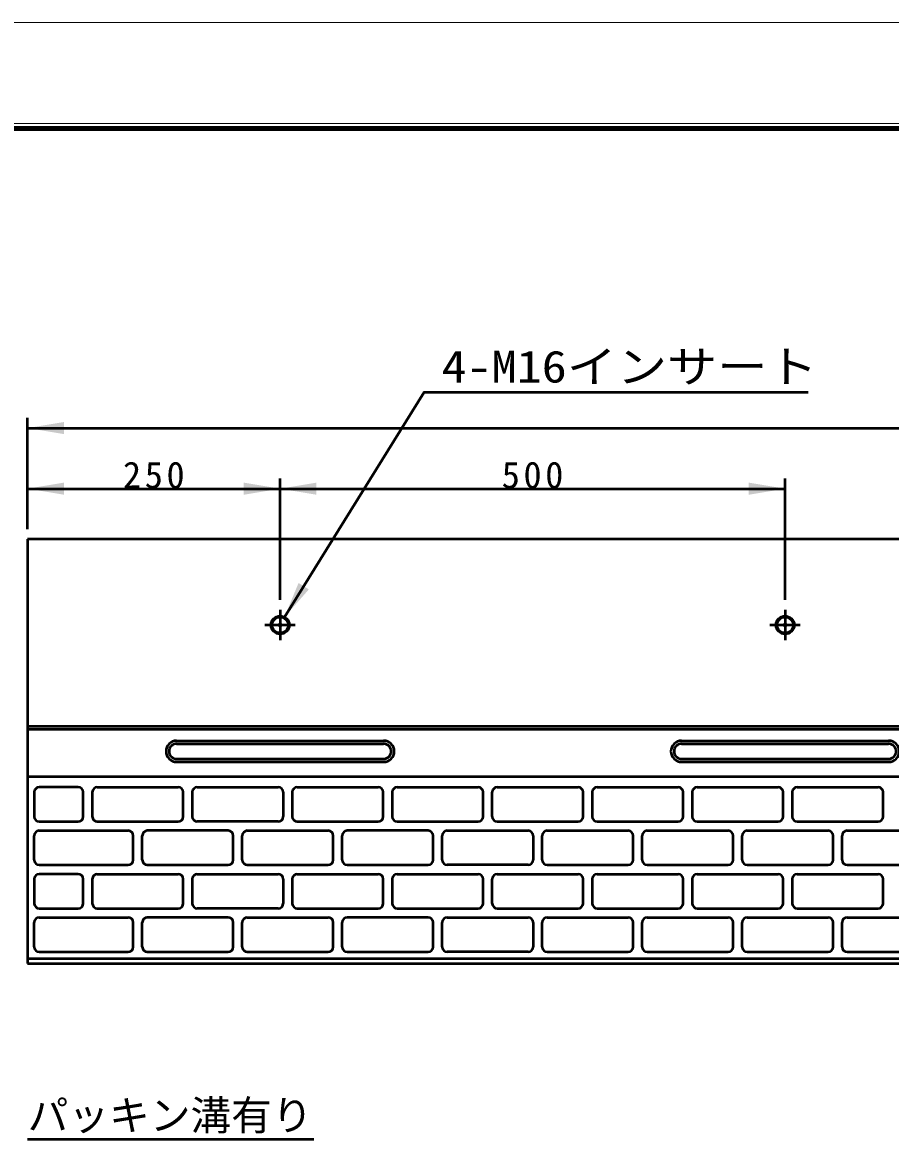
# Model space of a CAD drawing. Units: millimetres, scale not verified. Extents: x -2102 to 2102, y -1485 to 1485.
# Drawn here: x -193 to 667, y 367 to 1485 of the extents above; entities that cross this region are included whole.
import ezdxf
from ezdxf.enums import TextEntityAlignment as Align

# ---------------------------------------------------------------- set-up
doc = ezdxf.new("R2010")
doc.units = ezdxf.units.MM
doc.header["$LTSCALE"] = 5
doc.header["$PDMODE"] = 32
doc.header["$PDSIZE"] = 2.5
doc.linetypes.add('LONG_DASHED_DOTTED', pattern=[15.25, 12, -1.5, 0.25, -1.5])
doc.layers.add('0-0_V-nasSTD', color=7, linetype='Continuous', lineweight=35)
doc.layers.add('0-1_0', color=7, linetype='Continuous', lineweight=50)
doc.styles.add('ＭＳ ゴシック', font='')
doc.styles.get('ＭＳ ゴシック').set_extended_font_data('MS Gothic')

msp = doc.modelspace()

# ---------------------------------------------------------------- linework, layer by layer
at = {"layer": '0-0_V-nasSTD', "lineweight": 18}
for points in [[(-2102.5, -1485), (-2102.5, 1485), (2102.5, 1485), (2102.5, -1485)], [(-2002.5, -1385), (-2002.5, 1385), (2002.5, 1385), (2002.5, -1385)]]:
    msp.add_lwpolyline(points, close=True, dxfattribs=at)
at = {"layer": '0-0_V-nasSTD', "lineweight": 100}
msp.add_lwpolyline([(1997.5, -1380), (1997.5, 1380), (-1997.5, 1380)], dxfattribs=at)
at = {"layer": '0-0_V-nasSTD'}
for points in [[(-187.739, 1083.614), (-151.739, 1077.614), (-151.739, 1089.614)], [(-187.739, 1023.614), (-151.739, 1017.614), (-151.739, 1029.614)], [(26.261, 1017.614), (26.261, 1029.614), (62.261, 1023.614)], [(62.261, 1023.614), (98.261, 1017.614), (98.261, 1029.614)], [(526.261, 1017.614), (526.261, 1029.614), (562.261, 1023.614)], [(66.571, 896.515), (80.488, 930.254), (85.583, 927.085)], [(66.571, 896.515), (85.583, 927.085), (90.678, 923.917)]]:
    msp.add_solid(points, dxfattribs=at)
at = {"layer": '0-1_0'}
for p, q in [((-187.739, 983.614), (-187.739, 1093.614)), ((-187.739, 1083.614), (1812.261, 1083.614)), ((62.261, 913.614), (62.261, 1033.614)), ((562.261, 913.614), (562.261, 1033.614)), ((1812.261, 973.614), (-187.739, 973.614)), ((-187.739, 973.614), (-187.739, 553.614)), ((-187.739, 788.614), (812.261, 788.614)), ((-187.739, 785.614), (812.261, 785.614)), ((-40.239, 774.114), (164.761, 774.114)), ((459.761, 774.114), (664.761, 774.114)), ((-40.239, 771.114), (164.761, 771.114)), ((459.761, 771.114), (664.761, 771.114)), ((-40.239, 756.114), (164.761, 756.114)), ((-40.239, 753.114), (164.761, 753.114)), ((459.761, 756.114), (664.761, 756.114)), ((459.761, 753.114), (664.761, 753.114)), ((-187.739, 738.614), (812.261, 738.614)), ((-137.739, 728.114), (-176.239, 728.114)), ((-118.739, 728.114), (-38.739, 728.114)), ((-19.739, 728.114), (60.261, 728.114)), ((79.261, 728.114), (159.261, 728.114)), ((178.261, 728.114), (258.261, 728.114)), ((277.261, 728.114), (357.261, 728.114)), ((376.261, 728.114), (456.261, 728.114)), ((475.261, 728.114), (555.261, 728.114)), ((574.261, 728.114), (654.261, 728.114)), ((-181.239, 723.114), (-181.239, 699.114)), ((-132.739, 699.114), (-132.739, 723.114)), ((-123.739, 723.114), (-123.739, 699.114)), ((-33.739, 699.114), (-33.739, 723.114)), ((-24.739, 723.114), (-24.739, 699.114)), ((65.261, 723.114), (65.261, 699.114)), ((74.261, 723.114), (74.261, 699.114)), ((164.261, 699.114), (164.261, 723.114)), ((173.261, 723.114), (173.261, 699.114)), ((263.261, 699.114), (263.261, 723.114)), ((272.261, 699.114), (272.261, 723.114)), ((362.261, 699.114), (362.261, 723.114)), ((371.261, 723.114), (371.261, 699.114)), ((461.261, 699.114), (461.261, 723.114)), ((470.261, 723.114), (470.261, 699.114)), ((560.261, 699.114), (560.261, 723.114)), ((569.261, 723.114), (569.261, 699.114)), ((659.261, 699.114), (659.261, 723.114)), ((-176.239, 694.114), (-137.739, 694.114)), ((-118.739, 694.114), (-38.739, 694.114)), ((60.261, 694.114), (-19.739, 694.114)), ((79.261, 694.114), (159.261, 694.114)), ((178.261, 694.114), (258.261, 694.114)), ((277.261, 694.114), (357.261, 694.114)), ((376.261, 694.114), (456.261, 694.114)), ((475.261, 694.114), (555.261, 694.114)), ((574.261, 694.114), (654.261, 694.114)), ((-176.239, 685.114), (-88.239, 685.114)), ((10.761, 685.114), (-69.239, 685.114)), ((29.761, 685.114), (109.761, 685.114)), ((208.761, 685.114), (128.761, 685.114)), ((227.761, 685.114), (307.761, 685.114)), ((326.761, 685.114), (406.761, 685.114)), ((425.761, 685.114), (505.761, 685.114)), ((524.761, 685.114), (604.761, 685.114)), ((623.761, 685.114), (703.761, 685.114)), ((-181.239, 656.114), (-181.239, 680.114)), ((-83.239, 656.114), (-83.239, 680.114)), ((-74.239, 656.114), (-74.239, 680.114)), ((15.761, 656.114), (15.761, 680.114)), ((24.761, 656.114), (24.761, 680.114)), ((114.761, 656.114), (114.761, 680.114)), ((123.761, 656.114), (123.761, 680.114)), ((213.761, 656.114), (213.761, 680.114)), ((222.761, 656.114), (222.761, 680.114)), ((312.761, 680.114), (312.761, 656.114)), ((321.761, 656.114), (321.761, 680.114)), ((411.761, 656.114), (411.761, 680.114)), ((420.761, 656.114), (420.761, 680.114)), ((510.761, 656.114), (510.761, 680.114)), ((519.761, 656.114), (519.761, 680.114)), ((609.761, 656.114), (609.761, 680.114)), ((618.761, 656.114), (618.761, 680.114)), ((-176.239, 651.114), (-88.239, 651.114)), ((-69.239, 651.114), (10.761, 651.114)), ((29.761, 651.114), (109.761, 651.114)), ((128.761, 651.114), (208.761, 651.114)), ((307.761, 651.114), (227.761, 651.114)), ((326.761, 651.114), (406.761, 651.114)), ((425.761, 651.114), (505.761, 651.114)), ((524.761, 651.114), (604.761, 651.114)), ((623.761, 651.114), (703.761, 651.114)), ((-137.739, 642.114), (-176.239, 642.114)), ((-118.739, 642.114), (-38.739, 642.114)), ((-19.739, 642.114), (60.261, 642.114)), ((79.261, 642.114), (159.261, 642.114)), ((178.261, 642.114), (258.261, 642.114)), ((277.261, 642.114), (357.261, 642.114)), ((376.261, 642.114), (456.261, 642.114)), ((475.261, 642.114), (555.261, 642.114)), ((574.261, 642.114), (654.261, 642.114)), ((-181.239, 637.114), (-181.239, 613.114)), ((-132.739, 613.114), (-132.739, 637.114)), ((-123.739, 637.114), (-123.739, 613.114)), ((-33.739, 613.114), (-33.739, 637.114)), ((-24.739, 637.114), (-24.739, 613.114)), ((65.261, 637.114), (65.261, 613.114)), ((74.261, 637.114), (74.261, 613.114)), ((164.261, 613.114), (164.261, 637.114)), ((173.261, 637.114), (173.261, 613.114)), ((263.261, 613.114), (263.261, 637.114)), ((272.261, 613.114), (272.261, 637.114)), ((362.261, 613.114), (362.261, 637.114)), ((371.261, 637.114), (371.261, 613.114)), ((461.261, 613.114), (461.261, 637.114)), ((470.261, 637.114), (470.261, 613.114)), ((560.261, 613.114), (560.261, 637.114)), ((569.261, 637.114), (569.261, 613.114)), ((659.261, 613.114), (659.261, 637.114)), ((-176.239, 608.114), (-137.739, 608.114)), ((-118.739, 608.114), (-38.739, 608.114)), ((60.261, 608.114), (-19.739, 608.114)), ((79.261, 608.114), (159.261, 608.114)), ((178.261, 608.114), (258.261, 608.114)), ((277.261, 608.114), (357.261, 608.114)), ((376.261, 608.114), (456.261, 608.114)), ((475.261, 608.114), (555.261, 608.114)), ((574.261, 608.114), (654.261, 608.114)), ((-181.239, 570.114), (-181.239, 594.114)), ((-176.239, 599.114), (-88.239, 599.114)), ((-83.239, 570.114), (-83.239, 594.114)), ((-74.239, 570.114), (-74.239, 594.114)), ((10.761, 599.114), (-69.239, 599.114)), ((15.761, 570.114), (15.761, 594.114)), ((24.761, 570.114), (24.761, 594.114)), ((29.761, 599.114), (109.761, 599.114)), ((114.761, 570.114), (114.761, 594.114)), ((123.761, 570.114), (123.761, 594.114)), ((208.761, 599.114), (128.761, 599.114)), ((213.761, 570.114), (213.761, 594.114)), ((222.761, 570.114), (222.761, 594.114)), ((227.761, 599.114), (307.761, 599.114)), ((312.761, 594.114), (312.761, 570.114)), ((321.761, 570.114), (321.761, 594.114)), ((326.761, 599.114), (406.761, 599.114)), ((411.761, 570.114), (411.761, 594.114)), ((420.761, 570.114), (420.761, 594.114)), ((425.761, 599.114), (505.761, 599.114)), ((510.761, 570.114), (510.761, 594.114)), ((519.761, 570.114), (519.761, 594.114)), ((524.761, 599.114), (604.761, 599.114)), ((609.761, 570.114), (609.761, 594.114)), ((618.761, 570.114), (618.761, 594.114)), ((623.761, 599.114), (703.761, 599.114)), ((-176.239, 565.114), (-88.239, 565.114)), ((-69.239, 565.114), (10.761, 565.114)), ((29.761, 565.114), (109.761, 565.114)), ((128.761, 565.114), (208.761, 565.114)), ((307.761, 565.114), (227.761, 565.114)), ((326.761, 565.114), (406.761, 565.114)), ((425.761, 565.114), (505.761, 565.114)), ((524.761, 565.114), (604.761, 565.114)), ((623.761, 565.114), (703.761, 565.114)), ((-187.739, 558.614), (812.261, 558.614)), ((-187.739, 553.614), (1812.261, 553.614)), ((-187.739, 379.648), (95.469, 379.648))]:
    msp.add_line(p, q, dxfattribs=at)
at = {"layer": '0-1_0', "linetype": 'LONG_DASHED_DOTTED'}
for p, q in [((62.261, 903.614), (62.261, 873.614)), ((562.261, 903.614), (562.261, 873.614)), ((77.261, 888.614), (47.261, 888.614)), ((577.261, 888.614), (547.261, 888.614))]:
    msp.add_line(p, q, dxfattribs=at)
at = {"layer": '0-1_0'}
for points in [[(66.571, 896.515), (205.032, 1119.155), (585.032, 1119.155)], [(-187.739, 1023.614), (62.261, 1023.614), (562.261, 1023.614)]]:
    msp.add_lwpolyline(points, dxfattribs=at)
for centre, radius in [((62.261, 888.614), 9), ((62.261, 888.614), 8), ((562.261, 888.614), 9), ((562.261, 888.614), 8)]:
    msp.add_circle(centre, radius, dxfattribs=at)
for centre, radius, start, end in [((-40.239, 763.614), 10.5, 90, 270), ((164.761, 763.614), 10.5, 270, 90), ((459.761, 763.614), 10.5, 90, 270), ((664.761, 763.614), 10.5, 270, 90), ((-40.239, 763.614), 7.5, 90, 270), ((164.761, 763.614), 7.5, 270, 90), ((459.761, 763.614), 7.5, 90, 270), ((664.761, 763.614), 7.5, 270, 90), ((-176.239, 723.114), 5, 90, 180), ((-137.739, 723.114), 5, 0, 90), ((-118.739, 723.114), 5, 90, 180), ((-38.739, 723.114), 5, 0, 90), ((-19.739, 723.114), 5, 90, 180), ((60.261, 723.114), 5, 0, 90), ((79.261, 723.114), 5, 90, 180), ((159.261, 723.114), 5, 0, 90), ((178.261, 723.114), 5, 90, 180), ((258.261, 723.114), 5, 0, 90), ((277.261, 723.114), 5, 90, 180), ((357.261, 723.114), 5, 0, 90), ((376.261, 723.114), 5, 90, 180), ((456.261, 723.114), 5, 0, 90), ((475.261, 723.114), 5, 90, 180), ((555.261, 723.114), 5, 0, 90), ((574.261, 723.114), 5, 90, 180), ((654.261, 723.114), 5, 0, 90), ((-176.239, 699.114), 5, 180, 270), ((-137.739, 699.114), 5, 270, 0), ((-118.739, 699.114), 5, 180, 270), ((-38.739, 699.114), 5, 270, 0), ((-19.739, 699.114), 5, 180, 270), ((60.261, 699.114), 5, 270, 0), ((79.261, 699.114), 5, 180, 270), ((159.261, 699.114), 5, 270, 0), ((178.261, 699.114), 5, 180, 270), ((258.261, 699.114), 5, 270, 0), ((277.261, 699.114), 5, 180, 270), ((357.261, 699.114), 5, 270, 0), ((376.261, 699.114), 5, 180, 270), ((456.261, 699.114), 5, 270, 0), ((475.261, 699.114), 5, 180, 270), ((555.261, 699.114), 5, 270, 0), ((574.261, 699.114), 5, 180, 270), ((654.261, 699.114), 5, 270, 0), ((-176.239, 680.114), 5, 90, 180), ((-88.239, 680.114), 5, 0, 90), ((-69.239, 680.114), 5, 90, 180), ((10.761, 680.114), 5, 0, 90), ((29.761, 680.114), 5, 90, 180), ((109.761, 680.114), 5, 0, 90), ((128.761, 680.114), 5, 90, 180), ((208.761, 680.114), 5, 0, 90), ((227.761, 680.114), 5, 90, 180), ((307.761, 680.114), 5, 0, 90), ((326.761, 680.114), 5, 90, 180), ((406.761, 680.114), 5, 0, 90), ((425.761, 680.114), 5, 90, 180), ((505.761, 680.114), 5, 0, 90), ((524.761, 680.114), 5, 90, 180), ((604.761, 680.114), 5, 0, 90), ((623.761, 680.114), 5, 90, 180), ((-176.239, 656.114), 5, 180, 270), ((-88.239, 656.114), 5, 270, 0), ((-69.239, 656.114), 5, 180, 270), ((10.761, 656.114), 5, 270, 0), ((29.761, 656.114), 5, 180, 270), ((109.761, 656.114), 5, 270, 0), ((128.761, 656.114), 5, 180, 270), ((208.761, 656.114), 5, 270, 0), ((227.761, 656.114), 5, 180, 270), ((307.761, 656.114), 5, 270, 0), ((326.761, 656.114), 5, 180, 270), ((406.761, 656.114), 5, 270, 0), ((425.761, 656.114), 5, 180, 270), ((505.761, 656.114), 5, 270, 0), ((524.761, 656.114), 5, 180, 270), ((604.761, 656.114), 5, 270, 0), ((623.761, 656.114), 5, 180, 270), ((-176.239, 637.114), 5, 90, 180), ((-137.739, 637.114), 5, 0, 90), ((-118.739, 637.114), 5, 90, 180), ((-38.739, 637.114), 5, 0, 90), ((-19.739, 637.114), 5, 90, 180), ((60.261, 637.114), 5, 0, 90), ((79.261, 637.114), 5, 90, 180), ((159.261, 637.114), 5, 0, 90), ((178.261, 637.114), 5, 90, 180), ((258.261, 637.114), 5, 0, 90), ((277.261, 637.114), 5, 90, 180), ((357.261, 637.114), 5, 0, 90), ((376.261, 637.114), 5, 90, 180), ((456.261, 637.114), 5, 0, 90), ((475.261, 637.114), 5, 90, 180), ((555.261, 637.114), 5, 0, 90), ((574.261, 637.114), 5, 90, 180), ((654.261, 637.114), 5, 0, 90), ((-176.239, 613.114), 5, 180, 270), ((-137.739, 613.114), 5, 270, 0), ((-118.739, 613.114), 5, 180, 270), ((-38.739, 613.114), 5, 270, 0), ((-19.739, 613.114), 5, 180, 270), ((60.261, 613.114), 5, 270, 0), ((79.261, 613.114), 5, 180, 270), ((159.261, 613.114), 5, 270, 0), ((178.261, 613.114), 5, 180, 270), ((258.261, 613.114), 5, 270, 0), ((277.261, 613.114), 5, 180, 270), ((357.261, 613.114), 5, 270, 0), ((376.261, 613.114), 5, 180, 270), ((456.261, 613.114), 5, 270, 0), ((475.261, 613.114), 5, 180, 270), ((555.261, 613.114), 5, 270, 0), ((574.261, 613.114), 5, 180, 270), ((654.261, 613.114), 5, 270, 0), ((-176.239, 594.114), 5, 90, 180), ((-88.239, 594.114), 5, 0, 90), ((-69.239, 594.114), 5, 90, 180), ((10.761, 594.114), 5, 0, 90), ((29.761, 594.114), 5, 90, 180), ((109.761, 594.114), 5, 0, 90), ((128.761, 594.114), 5, 90, 180), ((208.761, 594.114), 5, 0, 90), ((227.761, 594.114), 5, 90, 180), ((307.761, 594.114), 5, 0, 90), ((326.761, 594.114), 5, 90, 180), ((406.761, 594.114), 5, 0, 90), ((425.761, 594.114), 5, 90, 180), ((505.761, 594.114), 5, 0, 90), ((524.761, 594.114), 5, 90, 180), ((604.761, 594.114), 5, 0, 90), ((623.761, 594.114), 5, 90, 180), ((-176.239, 570.114), 5, 180, 270), ((-88.239, 570.114), 5, 270, 0), ((-69.239, 570.114), 5, 180, 270), ((10.761, 570.114), 5, 270, 0), ((29.761, 570.114), 5, 180, 270), ((109.761, 570.114), 5, 270, 0), ((128.761, 570.114), 5, 180, 270), ((208.761, 570.114), 5, 270, 0), ((227.761, 570.114), 5, 180, 270), ((307.761, 570.114), 5, 270, 0), ((326.761, 570.114), 5, 180, 270), ((406.761, 570.114), 5, 270, 0), ((425.761, 570.114), 5, 180, 270), ((505.761, 570.114), 5, 270, 0), ((524.761, 570.114), 5, 180, 270), ((604.761, 570.114), 5, 270, 0), ((623.761, 570.114), 5, 180, 270)]:
    msp.add_arc(centre, radius, start, end, dxfattribs=at)
for p in [(62.261, 888.614), (562.261, 888.614)]:
    msp.add_point(p, dxfattribs=at)

# ---------------------------------------------------------------- texts
at = {"layer": '0-0_V-nasSTD', "style": 'ＭＳ ゴシック', "width": 1.15}
msp.add_text('4-M16インサート', height=31.67, dxfattribs=at).set_placement((222.152, 1119.155), align=Align.BOTTOM_LEFT)
at = {"layer": '0-0_V-nasSTD', "style": 'ＭＳ ゴシック'}
msp.add_text('パッキン溝有り', height=29.56, dxfattribs=at).set_placement((-187.739, 379.648), align=Align.BOTTOM_LEFT)
at = {"layer": '0-0_V-nasSTD', "char_height": 26.39, "attachment_point": 7, "style": 'ＭＳ ゴシック'}
for s, insert in [('\\T1.2;250', (-93.339, 1023.614)), ('\\T1.2;500', (281.661, 1023.614))]:
    msp.add_mtext(s, dxfattribs=dict(at, insert=insert))

doc.saveas('drawing.dxf')
